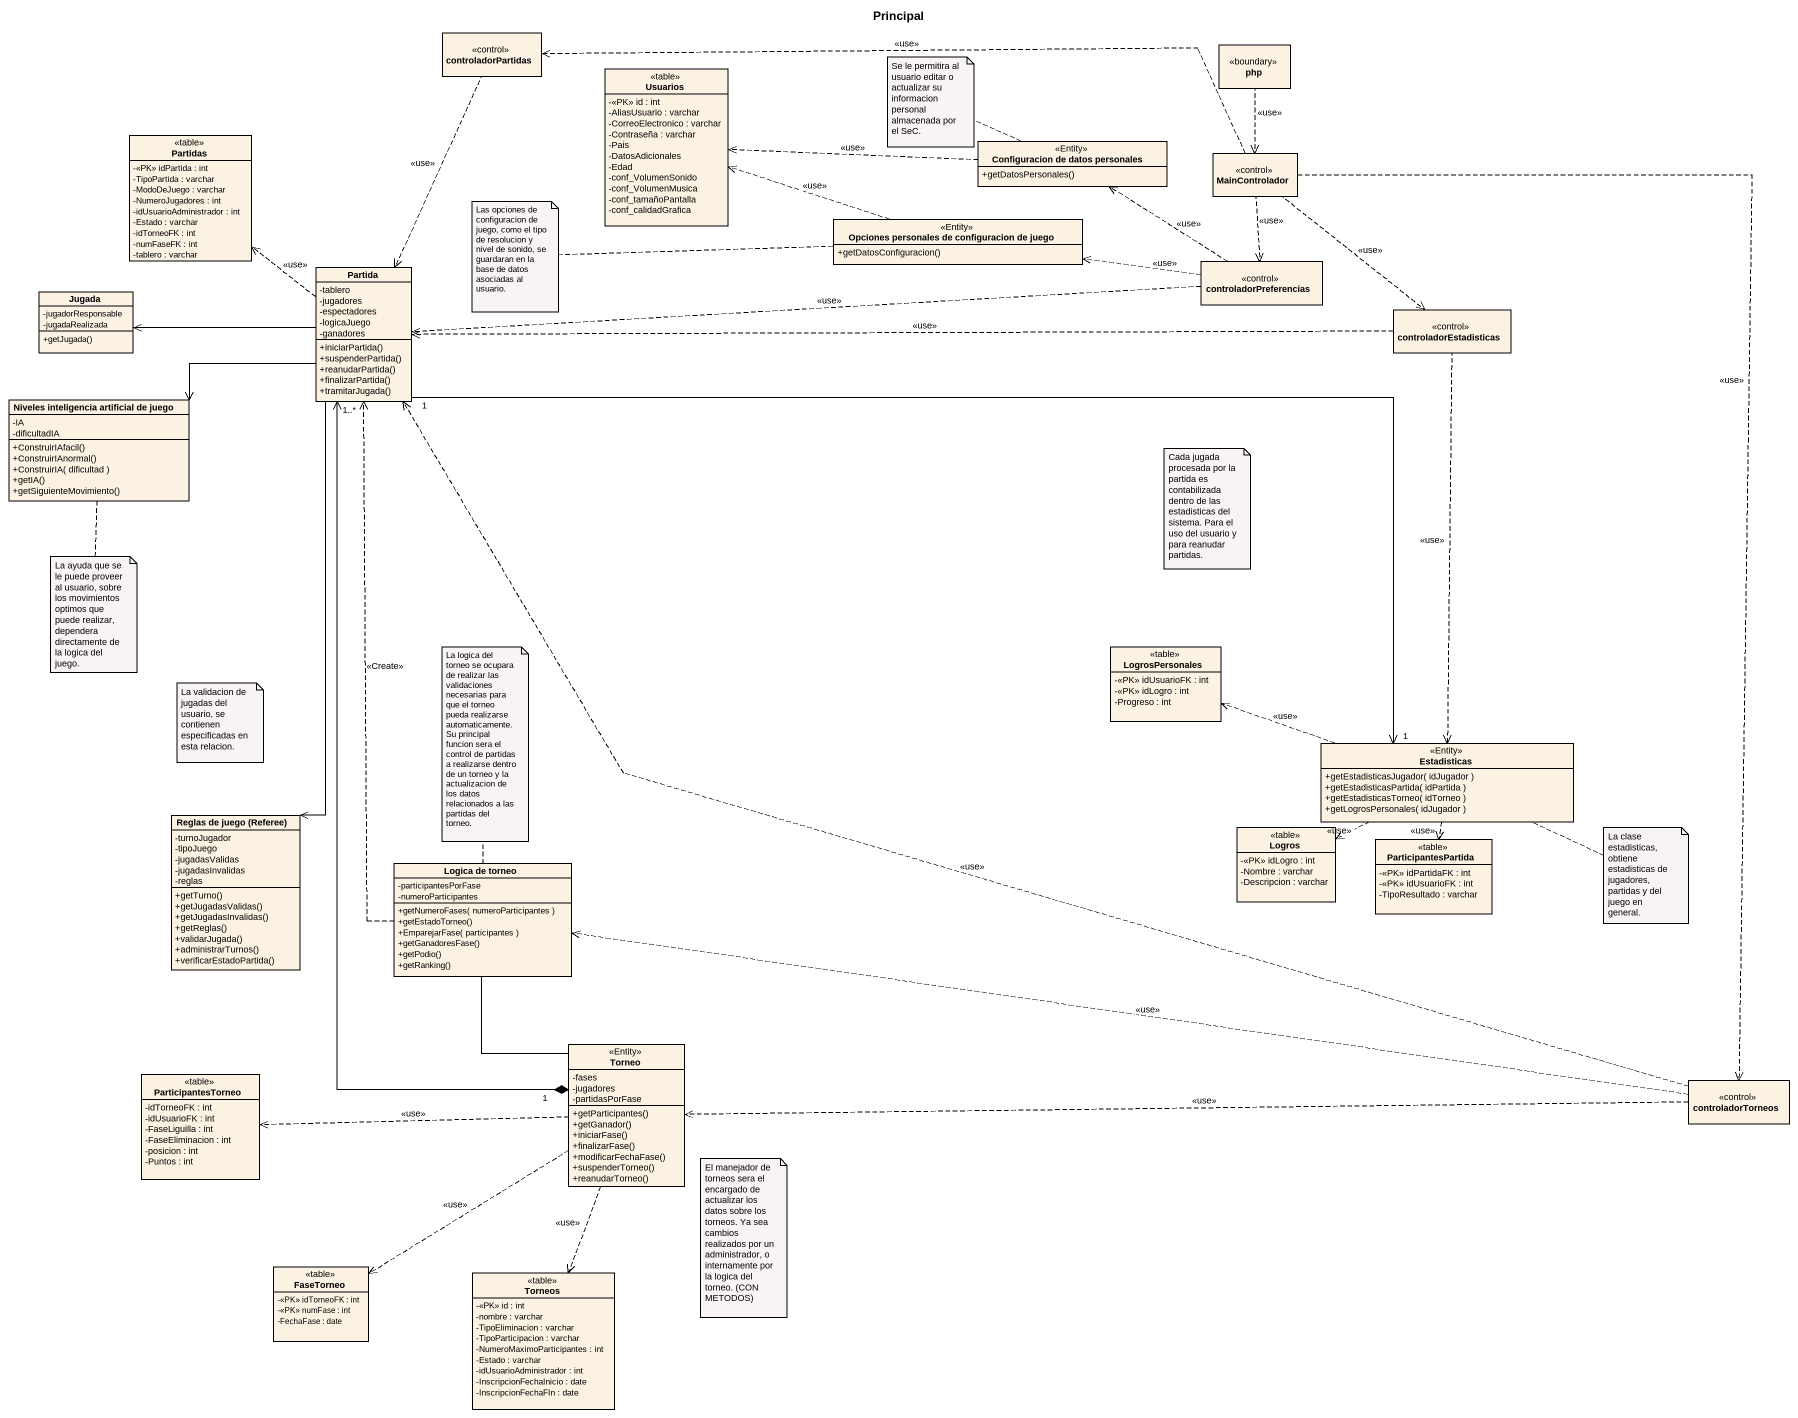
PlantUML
@startuml
title Principal
hide circle
hide empty members
skinparam classAttributeIconSize 0
class controladorPartidas <<control>>
class php <<boundary>>
class Usuarios <<table>> {
  -<<PK>> id : int
  -AliasUsuario : varchar
  -CorreoElectronico : varchar
  -Contraseña : varchar
  -Pais
  -DatosAdicionales
  -Edad
  -conf_VolumenSonido
  -conf_VolumenMusica
  -conf_tamañoPantalla
  -conf_calidadGrafica
}
class Partidas <<table>> {
  -<<PK>> idPartida : int
  -TipoPartida : varchar
  -ModoDeJuego : varchar
  -NumeroJugadores : int
  -idUsuarioAdministrador : int
  -Estado : varchar
  -idTorneoFK : int
  -numFaseFK : int
  -tablero : varchar
}
class "Configuracion de datos personales" as Configuracion_de_datos <<Entity>> {
  +getDatosPersonales()
}
class MainControlador <<control>>
class "Opciones personales de configuracion de juego" as Opciones_personales_de <<Entity>> {
  +getDatosConfiguracion()
}
class Partida {
  -tablero
  -jugadores
  -espectadores
  -logicaJuego
  -ganadores
  +iniciarPartida()
  +suspenderPartida()
  +reanudarPartida()
  +finalizarPartida()
  +tramitarJugada()
}
class controladorPreferencias <<control>>
class Jugada {
  -jugadorResponsable
  -jugadaRealizada
  +getJugada()
}
class controladorEstadisticas <<control>>
class "Niveles inteligencia artificial de juego" as Niveles_inteligencia {
  -IA
  -dificultadIA
  +ConstruirIAfacil()
  +ConstruirIAnormal()
  +ConstruirIA( dificultad )
  +getIA()
  +getSiguienteMovimiento()
}
class LogrosPersonales <<table>> {
  -<<PK>> idUsuarioFK : int
  -<<PK>> idLogro : int
  -Progreso : int
}
class Estadisticas <<Entity>> {
  +getEstadisticasJugador( idJugador )
  +getEstadisticasPartida( idPartida )
  +getEstadisticasTorneo( idTorneo )
  +getLogrosPersonales( idJugador )
}
class "Reglas de juego (Referee)" as Reglas_de_juego_Referee {
  -turnoJugador
  -tipoJuego
  -jugadasValidas
  -jugadasInvalidas
  -reglas
  +getTurno()
  +getJugadasValidas()
  +getJugadasInvalidas()
  +getReglas()
  +validarJugada()
  +administrarTurnos()
  +verificarEstadoPartida()
}
class Logros <<table>> {
  -<<PK>> idLogro : int
  -Nombre : varchar
  -Descripcion : varchar
}
class ParticipantesPartida <<table>> {
  -<<PK>> idPartidaFK : int
  -<<PK>> idUsuarioFK : int
  -TipoResultado : varchar
}
class "Logica de torneo" as Logica_de_torneo {
  -participantesPorFase
  -numeroParticipantes
  +getNumeroFases( numeroParticipantes )
  +getEstadoTorneo()
  +EmparejarFase( participantes )
  +getGanadoresFase()
  +getPodio()
  +getRanking()
}
class Torneo <<Entity>> {
  -fases
  -jugadores
  -partidasPorFase
  +getParticipantes()
  +getGanador()
  +iniciarFase()
  +finalizarFase()
  +modificarFechaFase()
  +suspenderTorneo()
  +reanudarTorneo()
}
class ParticipantesTorneo <<table>> {
  -idTorneoFK : int
  -idUsuarioFK : int
  -FaseLiguilla : int
  -FaseEliminacion : int
  -posicion : int
  -Puntos : int
}
class controladorTorneos <<control>>
class FaseTorneo <<table>> {
  -<<PK>> idTorneoFK : int
  -<<PK>> numFase : int
  -FechaFase : date
}
class Torneos <<table>> {
  -<<PK>> id : int
  -nombre : varchar
  -TipoEliminacion : varchar
  -TipoParticipacion : varchar
  -NumeroMaximoParticipantes : int
  -Estado : varchar
  -idUsuarioAdministrador : int
  -InscripcionFechaInicio : date
  -InscripcionFechaFIn : date
}
controladorPartidas ..> Partida : <<use>>
php ..> MainControlador : <<use>>
Configuracion_de_datos .left.> Usuarios : <<use>>
MainControlador .left.> controladorPartidas : <<use>>
MainControlador ..> controladorPreferencias : <<use>>
MainControlador ..> controladorEstadisticas : <<use>>
MainControlador ..> controladorTorneos : <<use>>
Opciones_personales_de .left.> Usuarios : <<use>>
Partida .up.> Partidas : <<use>>
Partida -left-> Jugada
Partida -left-> Niveles_inteligencia
Partida "1" -right-> "1" Estadisticas
Partida --> Reglas_de_juego_Referee
controladorPreferencias .up.> Configuracion_de_datos : <<use>>
controladorPreferencias .left.> Opciones_personales_de : <<use>>
controladorPreferencias .left.> Partida : <<use>>
controladorEstadisticas .left.> Partida : <<use>>
controladorEstadisticas ..> Estadisticas : <<use>>
Estadisticas .left.> LogrosPersonales : <<use>>
Estadisticas .left.> Logros : <<use>>
Estadisticas ..> ParticipantesPartida : <<use>>
Logica_de_torneo .up.> Partida : <<Create>>
Torneo "1" *-up-> "1..*" Partida
Torneo -up- Logica_de_torneo
Torneo .left.> ParticipantesTorneo : <<use>>
Torneo ..> FaseTorneo : <<use>>
Torneo ..> Torneos : <<use>>
controladorTorneos .left.> Partida : <<use>>
controladorTorneos .left.> Logica_de_torneo : <<use>>
controladorTorneos .left.> Torneo : <<use>>
note left of Configuracion_de_datos : Se le permitira al usuario editar o actualizar su informacion personal almacenada por el SeC.
note left of Opciones_personales_de : Las opciones de configuracion de juego, como el tipo de resolucion y nivel de sonido, se guardaran en la base de datos asociadas al usuario.
note as N3
  Cada jugada procesada por la partida es contabilizada dentro de las estadisticas del sistema. Para el uso del usuario y para reanudar partidas.
end note
note bottom of Niveles_inteligencia : La ayuda que se le puede proveer al usuario, sobre los movimientos optimos que puede realizar, dependera directamente de la logica del juego.
note top of Logica_de_torneo : La logica del torneo se ocupara de realizar las validaciones necesarias para que el torneo pueda realizarse automaticamente. Su principal funcion sera el control de partidas a realizarse dentro de un torneo y la actualizacion de los datos relacionados a las partidas del torneo.
note as N6
  La validacion de jugadas del usuario, se contienen especificadas en esta relacion.
end note
note right of Estadisticas : La clase estadisticas, obtiene estadisticas de jugadores, partidas y del juego en general.
note as N8
  El manejador de torneos sera el encargado de actualizar los datos sobre los torneos. Ya sea cambios realizados por un administrador, o internamente por la logica del torneo. (CON METODOS)
end note
@enduml
